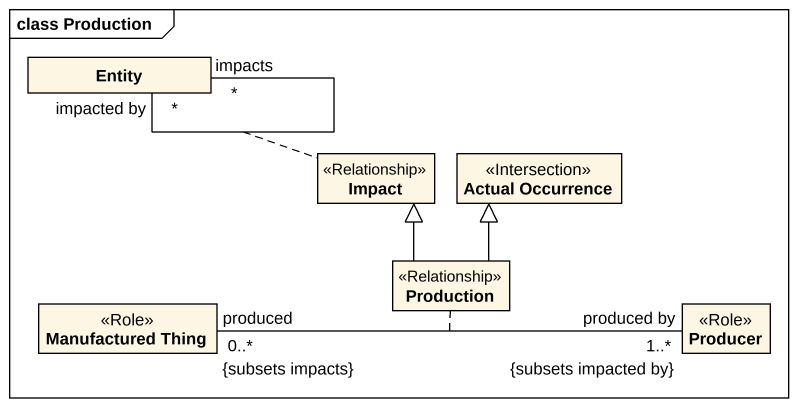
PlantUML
@startuml
mainframe class Production
hide circle
hide empty members
class "Entity" as Entity_
class Impact <<Relationship>>
class "Actual Occurrence" as Actual_Occurrence <<Intersection>>
class Production <<Relationship>>
class "Manufactured Thing" as Manufactured_Thing <<Role>>
class Producer <<Role>>
Entity_ "impacted by\n*" -- "impacts\n*" Entity_
(Entity_, Entity_) .. Impact
Production -up-|> Impact
Production -up-|> Actual_Occurrence
Manufactured_Thing "produced\n0..*\n{subsets impacts}" -right- "produced by\n1..*\n{subsets impacted by}" Producer
(Manufactured_Thing, Producer) .. Production
@enduml
